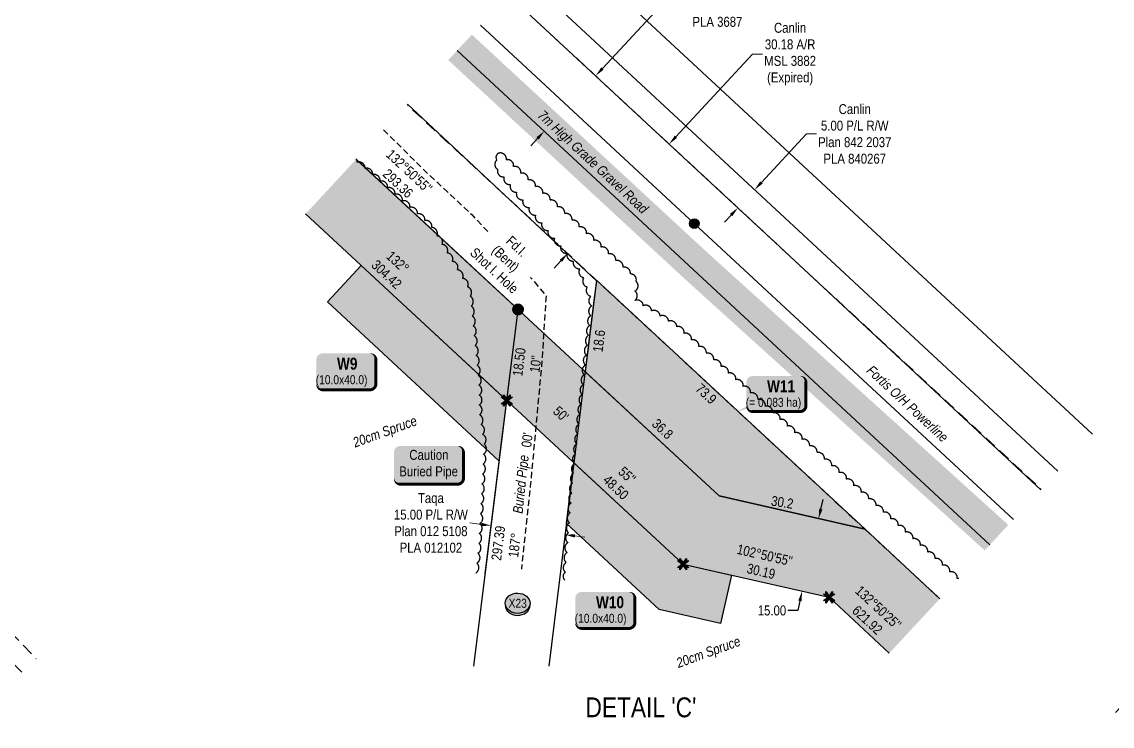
# Model space of a CAD drawing. Extents: x 616011 to 624727, y 5824635 to 5831187.
# Drawn here: x 620356 to 621455, y 5828290 to 5829000 of the extents above; entities that cross this region are included whole.
import ezdxf
from ezdxf.enums import TextEntityAlignment as Align

# ---------------------------------------------------------------- set-up
doc = ezdxf.new("R2010")
doc.units = 0
doc.header["$LTSCALE"] = 5
doc.header["$PDSIZE"] = 0.5
for name, pattern in [('0', [1, 1, 0]), ('foc-ACCESSROAD', [3.75, 2.5, -1.25]), ('foc-FLOWLINE', [3.75, 2.5, -1.25]), ('POWERLINE5', [7.799999999999997, 2.399999999999999, -0.6, 0.6, -0.6, 0.6, -0.6, 2.399999999999999]), ('UG_PIPE', [1.875, 1.25, -0.625])]:
    doc.linetypes.add(name, pattern=pattern)
doc.layers.get('Defpoints').update_dxf_attribs({"color": 9})
for name, color, linetype in [('AS-PIPE-UG', 44, 'UG_PIPE'), ('AS-POWER', 104, 'foc-POWER'), ('AS-POWER-EXISTING', 72, 'POWERLINE5'), ('AS-POWER-T', 104, 'Continuous'), ('AS-ROADS', 254, 'Continuous'), ('C-RW', 13, 'Continuous'), ('C-WS', 13, 'foc-ACCESSROAD'), ('DETAIL-T', 7, 'Continuous'), ('F-EZE', 190, 'foc-FLOWLINE'), ('F-RW', 190, 'Continuous'), ('L-BD', 7, 'Continuous'), ('L-MON', 1, 'Continuous'), ('L-MON-T', 1, 'Continuous'), ('P-CROSSINGS', 250, 'Continuous'), ('P-PROPOSED', 10, 'Continuous'), ('P-PROPOSED-H', 21, 'Continuous'), ('P-TEMP-BLOCKS', 250, 'Continuous'), ('P-TEMP-H', 41, 'Continuous'), ('P-TEMP_WORKSPACE', 46, 'Continuous'), ('P-TXT', 4, 'Continuous'), ('T-BUSH', 110, '0'), ('T-BUSH-T', 110, 'Continuous')]:
    doc.layers.add(name, color=color, linetype=linetype)
for name, color, linetype, lineweight in [('C-AR-T', 13, 'Continuous', 9), ('C-RW-T', 13, 'Continuous', 9), ('F-RW-T', 190, 'Continuous', 9), ('T-TEXT', 48, 'Continuous', 18)]:
    doc.layers.add(name, color=color, linetype=linetype, lineweight=lineweight)
doc.styles.add('80', font='ARIALN.TTF', dxfattribs={"height": 10})
doc.styles.add('80CG', font='ARIALN.TTF', dxfattribs={"height": 10})
doc.styles.add('80L', font='ARIALN.TTF', dxfattribs={"height": 10})
doc.styles.add('80LS', font='ARIALNI.TTF', dxfattribs={"height": 10})
doc.styles.add('BOLD', font='ARIALNB.TTF')
doc.styles.add('Crossing', font='ARIALN.TTF', dxfattribs={"height": 10})
doc.styles.add('foc-LtypeFont', font='ARIALN.TTF', dxfattribs={"height": 7.349999999999999})
doc.linetypes.add('foc-POWER', pattern='A,6,-1,["P",foc-LtypeFont,S=0.2,R=0,X=-0.625,Y=-0.75],-1.239999999999999,4', length=12.24)
doc.dimstyles.new('Compass 5 000', dxfattribs={"dimscale": 5, "dimtxt": 9, "dimasz": 2, "dimexe": 0.2, "dimexo": 0.0625, "dimgap": 0.5, "dimtad": 0, "dimtih": 1, "dimtoh": 1, "dimzin": 0, "dimdsep": 46, "dimtxsty": '80CG', "dimcen": 0.1, "dimse1": 1, "dimse2": 1, "dimclrd": 256, "dimclrt": 256, "dimaunit": 1, "dimadec": 4, "dimazin": 0, "dimtfac": 0.06, "dimtofl": 0, "dimtmove": 0, "dimatfit": 1, "dimfxl": 0.2, "dimtolj": 1, "dimtzin": 0, "dimlwd": -1, "dimarcsym": 0})

# ---------------------------------------------------------------- blocks, each defined once
blk = doc.blocks.new('*U81')
h = blk.add_hatch(color=50)
edge = h.paths.add_edge_path()
edge.add_line((-28.99999999999998, -20), (28.99999999999998, -20))
edge.add_arc((28.99999999999999, -13.99999999999999), 6.000000000000007, 269.9999999999999, 359.9999999999999)
edge.add_line((34.99999999999999, -14), (34.99999999999999, 12.5))
edge.add_arc((28.99999999999999, 12.49999999999999), 6.000000000000007, 6.785183320455494e-14, 90.00000000000007)
edge.add_line((28.99999999999998, 18.5), (-28.99999999999998, 18.5))
edge.add_arc((-28.99999999999999, 12.49999999999999), 6.000000000000007, 89.99999999999993, 179.9999999999999)
edge.add_line((-34.99999999999999, 12.5), (-34.99999999999999, -14))
edge.add_arc((-28.99999999999999, -13.99999999999999), 6.000000000000007, 180, 270.0000000000001)
at = {"color": 240, "flags": 128}
blk.add_lwpolyline([(-28.99999999999998, -20, 3, 3, 0), (28.99999999999998, -20, 3, 3, 0.4142135623730951), (34.99999999999999, -14, 3, 3, 0), (34.99999999999999, 12.5, 3, 0, 0.4142135623730951), (28.99999999999998, 18.5, 0, 0, 0), (-28.99999999999998, 18.5, 0, 0, 0.4142135623730951), (-34.99999999999999, 12.5, 0, 0, 0), (-34.99999999999999, -14, 0, 3, 0.4142135623730951)], format="xyseb", close=True, dxfattribs=at)
at = {"color": 240, "style": '80'}
blk.add_attdef('ENTER_TEXT_001', (-26.84515688949523, -4.918144611186903), '', height=10, dxfattribs=at)
blk = doc.blocks.new('*U91')
h = blk.add_hatch(color=191)
edge = h.paths.add_edge_path()
edge.add_line((-23.99999999999998, -17.3279864564538), (23.99999999999998, -17.3279864564538))
edge.add_arc((23.99999999999998, -11.3279864564538), 6, 270, 360)
edge.add_line((29.99999999999998, -11.3279864564538), (29.99999999999998, 12.5))
edge.add_arc((23.99999999999998, 12.5), 6, 0, 90)
edge.add_line((23.99999999999998, 18.5), (-23.99999999999998, 18.5))
edge.add_arc((-23.99999999999998, 12.5), 6, 90, 180)
edge.add_line((-29.99999999999998, 12.5), (-29.99999999999998, -11.3279864564538))
edge.add_arc((-23.99999999999998, -11.3279864564538), 6, 180, 270)
at = {"color": 250, "flags": 128}
blk.add_lwpolyline([(-23.99999999999998, -17.3279864564538, 3, 3, 0), (23.99999999999998, -17.3279864564538, 3, 3, 0.414213562373095), (29.99999999999998, -11.3279864564538, 3, 3, 0), (29.99999999999998, 12.5, 3, 0, 0.414213562373095), (23.99999999999998, 18.5, 0, 0, 0), (-23.99999999999998, 18.5, 0, 0, 0.414213562373095), (-29.99999999999998, 12.5, 0, 0, 0), (-29.99999999999998, -11.3279864564538, 0, 3, 0.414213562373095)], format="xyseb", close=True, dxfattribs=at)
at = {"flags": 128}
blk.add_lwpolyline([(-42.33249097584542, -18.88780051458098, 0, 7.499999999999998, 0), (-3.398394867633905e-15, 0, 0, 0, 0)], format="xyseb", dxfattribs=at)
at = {"color": 250}
for tag, p, height, style in [('TEMP_AREA_W1_001', (-9.212824010914055, 2.244292974654144), 12, 'BOLD'), ('ENTER_TEXT_001', (-30.65893587994544, -12.47010782646594), 9, '80')]:
    blk.add_attdef(tag, p, '', height=height, dxfattribs=dict(at, style=style))
blk = doc.blocks.new('*U97')
h = blk.add_hatch(color=191)
edge = h.paths.add_edge_path()
edge.add_line((-23.99999999999999, -18.16016063373536), (23.99999999999998, -18.16016063373536))
edge.add_arc((23.99999999999998, -12.16016063373536), 6, 270, 360)
edge.add_line((29.99999999999998, -12.16016063373536), (29.99999999999998, 12.5))
edge.add_arc((23.99999999999998, 12.5), 6, 0, 90)
edge.add_line((23.99999999999998, 18.5), (-23.99999999999998, 18.5))
edge.add_arc((-23.99999999999998, 12.5), 6, 90, 180)
edge.add_line((-29.99999999999998, 12.5), (-29.99999999999999, -12.16016063373536))
edge.add_arc((-23.99999999999999, -12.16016063373536), 6, 180, 270)
at = {"color": 250, "flags": 128}
blk.add_lwpolyline([(-23.99999999999999, -18.16016063373536, 3, 3, 0), (23.99999999999998, -18.16016063373536, 3, 3, 0.414213562373095), (29.99999999999998, -12.16016063373536, 3, 3, 0), (29.99999999999998, 12.5, 3, 0, 0.414213562373095), (23.99999999999998, 18.5, 0, 0, 0), (-23.99999999999998, 18.5, 0, 0, 0.414213562373095), (-29.99999999999998, 12.5, 0, 0, 0), (-29.99999999999999, -12.16016063373536, 0, 3, 0.414213562373095)], format="xyseb", close=True, dxfattribs=at)
at = {"flags": 128}
blk.add_lwpolyline([(-16.64844930622732, 12.98019565401473, 0, 7.5, 0), (-3.398394867633905e-15, -1.97215226305253e-31, 0, 0, 0)], format="xyseb", dxfattribs=at)
at = {"color": 250}
for tag, p, height, style in [('TEMP_AREA_W1_001', (-9.212824010914055, 2.244292974654144), 12, 'BOLD'), ('ENTER_TEXT_001', (-30.65893587994544, -12.47010782646594), 9, '80')]:
    blk.add_attdef(tag, p, '', height=height, dxfattribs=dict(at, style=style))
blk = doc.blocks.new('*D171')
at = {"layer": 'C-AR-T', "transparency": 16777216}
for p, q in [((621015.0677661714, 5828884.058822803), (621092.3847143622, 5828967.43563546)), ((621092.3847143622, 5828967.43563546), (621102.3847143622, 5828967.43563546)), ((620899.1514143771, 5828759.057304072), (620892.3518341514, 5828751.724793673))]:
    blk.add_line(p, q, dxfattribs=at)
for points in [[(621013.8456811053, 5828885.192086173), (621016.289851238, 5828882.925559431), (621008.2681859457, 5828876.726312404)], [(620897.929329311, 5828760.190567443), (620900.3734994438, 5828757.924040701), (620905.9509946029, 5828766.389814472)]]:
    blk.add_solid(points, dxfattribs=at)
at = {"layer": 'Defpoints', "color": 0, "transparency": 16777216}
for p in [(621009.3690533666, 5828875.705456525), (620905.9509946029, 5828766.389814472), (620907.0518620238, 5828765.368958593)]:
    blk.add_point(p, dxfattribs=at)
at = {"layer": 'C-AR-T', "transparency": 16777216, "insert": (621130.2667061775, 5828967.435635459), "char_height": 10, "attachment_point": 5, "style": '80CG'}
blk.add_mtext('\\A1;Canlin\\P30.18 A/R\\PMSL 3882\\P(Expired)', dxfattribs=at)
blk = doc.blocks.new('*D246')
at = {"layer": 'C-RW-T', "transparency": 16777216}
for p, q in [((621530.392964995, 5828381.338639111), (621563.6559351049, 5828417.199696371)), ((621563.6559351049, 5828417.199696371), (621573.6559351049, 5828417.199696371)), ((621464.9735822077, 5828310.809512448), (621458.1730885035, 5828303.477849239))]:
    blk.add_line(p, q, dxfattribs=at)
for points in [[(621529.1710211271, 5828382.472054728), (621531.6149088624, 5828380.205223494), (621523.5924712913, 5828374.006975904)], [(621463.7516383398, 5828311.942928065), (621466.1955260751, 5828309.676096831), (621471.7740759114, 5828318.141175654)]]:
    blk.add_solid(points, dxfattribs=at)
at = {"layer": 'Defpoints', "color": 0, "transparency": 16777216}
for p in [(620558.673783767, 5829269.018554294), (620506.8553883871, 5829213.152754045), (621471.7740759114, 5828318.141175654)]:
    blk.add_point(p, dxfattribs=at)
at = {"layer": 'C-RW-T', "transparency": 16777216, "insert": (621612.7418832625, 5828417.199696371), "char_height": 10, "attachment_point": 5, "style": '80CG'}
blk.add_mtext('\\A1;Canlin\\P15.24 P/L R/W\\PPlan 2945 RS\\PPLA 3687', dxfattribs=at)
blk = doc.blocks.new('*D248')
at = {"layer": 'C-RW-T', "transparency": 16777216}
for p, q in [((621604.5173714831, 5828347.465699773), (621628.9475865234, 5828373.800361625)), ((621628.9475865234, 5828373.800361625), (621638.9475865234, 5828373.800361625)), ((621573.9870038112, 5828314.555350539), (621567.185991568, 5828307.224168338))]:
    blk.add_line(p, q, dxfattribs=at)
for points in [[(621603.2955077831, 5828348.599201814), (621605.7392351832, 5828346.332197733), (621597.71635924, 5828340.134517573)], [(621572.7651401111, 5828315.68885258), (621575.2088675112, 5828313.421848498), (621580.7880160543, 5828321.886532741)]]:
    blk.add_solid(points, dxfattribs=at)
at = {"layer": 'Defpoints', "color": 0, "transparency": 16777216}
for p in [(621135.0969572002, 5828769.29861838), (621118.1686140145, 5828751.050633548), (621597.71635924, 5828340.134517573)]:
    blk.add_point(p, dxfattribs=at)
at = {"layer": 'C-RW-T', "transparency": 16777216, "insert": (621677.6822386379, 5828373.800361626), "char_height": 10, "attachment_point": 5, "style": '80CG'}
blk.add_mtext('\\A1;Canlin\\P5.00 P/L R/W\\PPlan 842 2037\\PPLA 840267', dxfattribs=at)
blk = doc.blocks.new('*D254')
at = {"layer": 'C-RW-T', "transparency": 16777216}
for p, q in [((620941.0246070339, 5828952.885656867), (621007.8857348715, 5829024.903415615)), ((621007.8857348715, 5829024.903415615), (621017.8857348715, 5829024.903415615)), ((620875.5774355223, 5828882.390905119), (620868.7736078976, 5828875.062335704))]:
    blk.add_line(p, q, dxfattribs=at)
for points in [[(620939.8031787984, 5828954.019628139), (620942.2460352695, 5828951.751685597), (620934.2207794092, 5828945.557087454)], [(620874.3560072868, 5828883.52487639), (620876.7988637579, 5828881.256933847), (620882.3812631471, 5828889.719474532)]]:
    blk.add_solid(points, dxfattribs=at)
at = {"layer": 'Defpoints', "color": 0, "transparency": 16777216}
for p in [(620934.2207794092, 5828945.557087454), (620934.3248410057, 5828945.460476899), (620882.4853247437, 5828889.622863976)]:
    blk.add_point(p, dxfattribs=at)
at = {"layer": 'C-RW-T', "transparency": 16777216, "insert": (621056.9716830291, 5829024.903415614), "char_height": 10, "attachment_point": 5, "style": '80CG'}
blk.add_mtext('\\A1;Canlin\\P15.24 P/L R/W\\PPlan 2945 RS\\PPLA 3687', dxfattribs=at)
blk = doc.blocks.new('*D274')
at = {"layer": 'C-RW-T', "transparency": 16777216}
for p, q in [((621101.3373497953, 5828838.057389982), (621146.6989335474, 5828886.912017178)), ((621146.6989335474, 5828886.912017178), (621156.6989335469, 5828886.912017179)), ((621070.776511767, 5828805.143231675), (621063.9722768334, 5828797.815040428))]:
    blk.add_line(p, q, dxfattribs=at)
for points in [[(621100.1159845875, 5828839.191429138), (621102.5587150031, 5828836.923350827), (621094.5331148617, 5828830.729198734)], [(621069.5551465591, 5828806.277270831), (621071.9978769748, 5828804.00919252), (621077.580746701, 5828812.471422924)]]:
    blk.add_solid(points, dxfattribs=at)
at = {"layer": 'Defpoints', "color": 0, "transparency": 16777216}
for p in [(621093.7219975418, 5828831.482322202), (621094.5331148617, 5828830.729198734), (621076.7696293811, 5828813.224546392)]:
    blk.add_point(p, dxfattribs=at)
at = {"layer": 'C-RW-T', "transparency": 16777216, "insert": (621195.4335856619, 5828886.912017179), "char_height": 10, "attachment_point": 5, "style": '80CG'}
blk.add_mtext('\\A1;Canlin\\P5.00 P/L R/W\\PPlan 842 2037\\PPLA 840267', dxfattribs=at)
blk = doc.blocks.new('*D128')
at = {"layer": 'Defpoints', "color": 0, "transparency": 16777216}
for p in [(620828.9231550256, 5828492.046292746), (620826.7938365068, 5828474.768507621), (620901.2861091882, 5828465.588061482)]:
    blk.add_point(p, dxfattribs=at)
at = {"layer": 'F-RW-T', "transparency": 16777216}
for p, q in [((620818.9982415736, 5828493.269441538), (620807.1691080432, 5828494.727266885)), ((620913.3403411593, 5828481.642697815), (620923.2652546114, 5828480.419549023))]:
    blk.add_line(p, q, dxfattribs=at)
for points in [[(620819.2020997057, 5828494.923593781), (620818.7943834414, 5828491.615289296), (620828.9231550256, 5828492.046292746)], [(620913.5441992914, 5828483.296850057), (620913.1364830271, 5828479.988545572), (620903.4154277071, 5828482.865846607)]]:
    blk.add_solid(points, dxfattribs=at)
at = {"layer": 'F-RW-T', "transparency": 16777216, "insert": (620768.0831598849, 5828494.727266885), "char_height": 10, "attachment_point": 5, "style": '80CG'}
blk.add_mtext('\\A1;Taqa\\P15.00 P/L R/W\\PPlan 012 5108\\PPLA 012102', dxfattribs=at)
blk = doc.blocks.new('*D144')
at = {"layer": 'Defpoints', "color": 0, "transparency": 16777216}
for p in [(621158.9340265861, 5828499.048653996), (621142.2624607356, 5828425.95413996), (621142.3350076672, 5828425.937593288)]:
    blk.add_point(p, dxfattribs=at)
at = {"layer": 'P-TXT', "transparency": 16777216}
for p, q in [((621161.2302893734, 5828508.781727203), (621163.4540052294, 5828518.531347083)), ((621140.1112918115, 5828416.187973409), (621137.8875759557, 5828406.438353529)), ((621137.8875759557, 5828406.438353529), (621127.8875759555, 5828406.438353529))]:
    blk.add_line(p, q, dxfattribs=at)
for points in [[(621159.6053527269, 5828509.152346512), (621162.85522602, 5828508.411107894), (621159.0065735177, 5828499.032107323)], [(621138.4863551649, 5828416.558592718), (621141.736228458, 5828415.8173541), (621142.3350076672, 5828425.937593288)]]:
    blk.add_solid(points, dxfattribs=at)
at = {"layer": 'P-TXT', "transparency": 16777216, "insert": (621111.9496496246, 5828406.43835353), "char_height": 10, "attachment_point": 5, "style": '80CG'}
blk.add_mtext('\\A1;15.00', dxfattribs=at)
blk = doc.blocks.new('xing2')
h = blk.add_hatch(color=50)
h.dxf.hatch_style = 1
edge = h.paths.add_edge_path()
edge.add_ellipse((0, 0), major_axis=(-12.5, 0), ratio=0.8162973455633619, start_angle=0, end_angle=360)
h = blk.add_hatch(color=250)
h.dxf.hatch_style = 1
edge = h.paths.add_edge_path()
edge.add_ellipse((0, -2.047489049626165), major_axis=(-12.5, 0), ratio=0.8162973455633619, start_angle=0, end_angle=180)
edge.add_line((12.5, -2.047489049626165), (12.5, 0))
edge.add_ellipse((0, 0), major_axis=(-12.5, 0), ratio=0.8162973455633619, start_angle=0, end_angle=180, ccw=False)
edge.add_line((-12.5, 0), (-12.5, -2.047489049626165))
at = {"color": 250}
blk.add_ellipse((0, 0), major_axis=(-12.5, 0), ratio=0.8162973455633619, dxfattribs=at)
blk.add_ellipse((0, -2.047489049626165), major_axis=(-12.5, 0), ratio=0.8162973455633619, start_param=0, end_param=3.141592653589793, dxfattribs=at)
at = {"color": 250, "style": 'Crossing'}
blk.add_attdef('CROSSING', text='', height=9, dxfattribs=at).set_placement((0.08916442567715421, 0.0199513138486509), align=Align.MIDDLE_CENTER)
at = {"color": 250, "style": 'Crossing', "flags": 1}
for tag, p in [('OWNER', (0.08916442567715421, -12.49201765665748)), ('DESCRIPTION', (0.08916442567715421, -25.770021277247)), ('LOCATION', (0.08916442567715421, -39.30337514164421)), ('DWG_REF', (0.08916442567715421, -52.83672900604233))]:
    blk.add_attdef(tag, text='', height=9, dxfattribs=at).set_placement(p, align=Align.MIDDLE_CENTER)
blk = doc.blocks.new('TEMP')
h = blk.add_hatch(color=255)
h.dxf.hatch_style = 1
h.paths.add_polyline_path([(-5.274161e-10, 0.2514284397220763), (-0.6656854269836912, 1.152061669657268), (-0.6656854269836914, 0.6656854303339061), (-1.152061663105632, 0.6656854303339061), (-0.2514284404497629, 5.273253e-10), (-1.152061661774314, -0.665685419564579), (-0.6656854224511335, -0.6656854195645793), (-0.6656854224511335, -1.152061655686338), (-5.273251e-10, -0.2514284436956587), (0.6656854183820542, -1.152061663420681), (0.6656854183820542, -0.6656854208922597), (1.152061656810019, -0.6656854053035205), (0.2514284429676993, 5.273253e-10), (1.152061671303363, 0.6656854258011663), (0.6656854287749412, 0.6656854258011663), (0.6656854131859291, 1.15206166422904)])
h.paths.add_polyline_path([(0.5656854229146121, 0.8485281473411305), (0.5656854319800914, 0.5656854258011663), (0.8485281444547581, 0.5656854258011663), (0.0831890339399251, 0), (0.8485281399220186, -0.5656854150320215), (0.5656854183820542, -0.5656854240973189), (0.5656854183820542, -0.8485281365719859), (0, -0.08318903609469999), (-0.5656854224511337, -0.8485281320390644), (-0.5656854224511337, -0.5656854195645792), (-0.8485281349258001, -0.5656854195645794), (-0.0831890328488955, 0), (-0.8485281394583584, 0.5656854303339058), (-0.5656854269836913, 0.5656854303339061), (-0.5656854269836913, 0.8485281428085727), (0, 0.0831890306941206)], flags=16)
h = blk.add_hatch(color=1)
h.dxf.hatch_style = 1
h.paths.add_polyline_path([(0, 0.0831890306941205), (-0.5656854269836911, 0.8485281428085727), (-0.5656854269836912, 0.5656854303339061), (-0.8485281394583578, 0.5656854303339061), (-0.0831890328488953, -1e-16), (-0.8485281349258001, -0.5656854195645793), (-0.5656854224511337, -0.5656854195645793), (-0.5656854224511337, -0.848528132039064), (0, -0.08318903609469999), (0.5656854183820542, -0.8485281365719856), (0.5656854183820542, -0.5656854240973191), (0.8485281399220184, -0.5656854150320213), (0.0831890339399251, -1e-16), (0.8485281444547581, 0.5656854258011663), (0.5656854319800914, 0.5656854258011663), (0.5656854229146121, 0.8485281473411308)])
at = {"color": 1}
for p, q in [((-0.0831890328488953, 0), (0.0831890339399252, 0)), ((0, 0.0831890306941205), (0, -0.08318903609469999))]:
    blk.add_line(p, q, dxfattribs=at)
at = {"color": 255, "flags": 128}
blk.add_lwpolyline([(-0.251428440449763, 5.27325e-10), (-1.152061663105632, 0.6656854303339061), (-0.6656854269836914, 0.6656854303339061), (-0.6656854269836914, 1.152061669657268), (-5.274159999999999e-10, 0.2514284397220763), (0.6656854131859291, 1.15206166422904), (0.6656854287749412, 0.6656854258011663), (1.152061671303363, 0.6656854258011663), (0.2514284429676991, 5.27325e-10), (1.152061656810019, -0.6656854053035204), (0.6656854183820542, -0.6656854208922596), (0.6656854183820542, -1.152061663420681), (-5.27325e-10, -0.2514284436956586), (-0.6656854224511335, -1.152061655686338), (-0.6656854224511335, -0.6656854195645793), (-1.152061661774314, -0.6656854195645793)], close=True, dxfattribs=at)
at = {"color": 1, "flags": 128}
blk.add_lwpolyline([(-0.0831890328488953, 0), (-0.8485281394583578, 0.5656854303339061), (-0.5656854269836913, 0.5656854303339061), (-0.5656854269836913, 0.8485281428085727), (0, 0.0831890306941205), (0.5656854229146121, 0.8485281473411305), (0.5656854319800914, 0.5656854258011663), (0.8485281444547581, 0.5656854258011663), (0.0831890339399252, 0), (0.8485281399220184, -0.5656854150320214), (0.5656854183820542, -0.5656854240973189), (0.5656854183820542, -0.8485281365719856), (0, -0.08318903609469999), (-0.5656854224511335, -0.848528132039064), (-0.5656854224511335, -0.5656854195645792), (-0.8485281349258001, -0.5656854195645792)], close=True, dxfattribs=at)
blk = doc.blocks.new('POWERPOLE')
h = blk.add_hatch(color=255)
edge = h.paths.add_edge_path()
edge.add_arc((0, 0), 0.9600000000000002, 0, 360)
at = {"linetype": 'Continuous'}
for p, q in [((0.678822509938982, -0.678822509938982), (-0.678822509938982, 0.678822509938982)), ((-0.678822509938982, -0.678822509938982), (0.678822509938982, 0.678822509938982))]:
    blk.add_line(p, q, dxfattribs=at)
blk.add_circle((0, 0), 0.9600000000000002, dxfattribs=at)
blk = doc.blocks.new('fdia')
at = {"color": 255, "const_width": 1}
blk.add_lwpolyline([(-0.5, 0, 1), (0.5, 0, 1)], format="xyb", close=True, dxfattribs=at)
blk = doc.blocks.new('Fdiaa')
blk.add_blockref('fdia', (0, 0))
blk = doc.blocks.new('fdib')
at = {"color": 1, "const_width": 1.6}
blk.add_lwpolyline([(-0.3999999999996362, 0, 0.9999999999999998), (0.3999999999996362, 0, 1)], format="xyb", close=True, dxfattribs=at)
at = {"color": 1}
blk.add_circle((0, 0), 0.8, dxfattribs=at)
blk = doc.blocks.new('Fdibb')
blk.add_blockref('fdib', (0, 0))
blk = doc.blocks.new('fdicc')
for name in ['Fdibb', 'Fdiaa']:
    blk.add_blockref(name, (0, 0))
blk = doc.blocks.new('FDI')
blk.add_blockref('fdicc', (0, 0))

msp = doc.modelspace()

# ---------------------------------------------------------------- hatches: boundary and pattern name
at = {"layer": 'AS-ROADS'}
h = msp.add_hatch(color=256, dxfattribs=at)
h.dxf.hatch_style = 1
edge = h.paths.add_edge_path()
edge.add_line((620809.3836566857, 5828987.048038478), (620785.5807735074, 5828961.388249088))
edge.add_line((620785.580773508, 5828961.388249088), (621023.5722754318, 5828741.190010019))
edge.add_arc((621035.4571069181, 5828754.035202257), 17.49994808904364, 227.2238952651843, 227.8523304812545)
edge.add_line((621023.7138769437, 5828741.060429316), (621326.4163438964, 5828467.08995595))
edge.add_line((621326.4163438964, 5828467.08995595), (621350.2209958474, 5828492.7516521))
edge.add_line((621350.2209958474, 5828492.751652105), (621047.2715626445, 5828766.945650117))
edge.add_line((621047.2715626446, 5828766.945650112), (620809.3836566857, 5828987.048038478))
at = {"layer": 'P-PROPOSED-H'}
h = msp.add_hatch(color=256, dxfattribs=at)
h.dxf.hatch_style = 1
h.paths.add_polyline_path([(620641.7506898586, 5828806.337719002), (621022.4018356991, 5828453.292228588), (621169.511987137, 5828419.739004945), (621230.2448241368, 5828363.420258014), (621281.2316874187, 5828418.384692192), (621205.7636976839, 5828488.367634283), (621058.6590175533, 5828521.919610023), (620692.7568256654, 5828861.322936239)])
at = {"layer": 'P-TEMP-H'}
h = msp.add_hatch(color=256, dxfattribs=at)
h.dxf.hatch_style = 1
h.paths.add_polyline_path([(620844.5679278134, 5828618.208632325), (620697.9367165145, 5828754.22071955), (620663.9336947061, 5828717.562916726), (620836.9884518518, 5828557.040893373)])
h = msp.add_hatch(color=256, dxfattribs=at)
h.dxf.hatch_style = 1
h.paths.add_polyline_path([(620923.6607636821, 5828647.141205892), (621058.6590175537, 5828521.919610023), (621205.7636976843, 5828488.367634283), (620935.0852150611, 5828739.373082328)])
h = msp.add_hatch(color=256, dxfattribs=at)
h.dxf.hatch_style = 1
h.paths.add_polyline_path([(620912.3469407053, 5828555.338217948), (621022.4018356994, 5828453.292228588), (621071.1315117276, 5828442.177851349), (621060.017134495, 5828393.448175332), (620998.2303811269, 5828407.540640961), (620904.8043920544, 5828494.136225987)])

# ---------------------------------------------------------------- linework, layer by layer
at = {"layer": 'AS-PIPE-UG', "flags": 128}
msp.add_lwpolyline([(620720.3875483681, 5828891.109181876), (620763.422141754, 5828848.370240744), (620809.2671417556, 5828805.555240743), (620860.6221417546, 5828751.460240755), (620884.1371417543, 5828723.750240754), (620880.2621417543, 5828660.965240747), (620868.2821417543, 5828531.345240746), (620859.4071417566, 5828448.240240756)], dxfattribs=at)
at = {"layer": 'AS-POWER', "flags": 128}
msp.add_lwpolyline([(620818.2567082321, 5828996.613292921), (621033.6371417547, 5828796.515240747), (621355.3140914325, 5828498.242069333)], dxfattribs=at)
at = {"layer": 'C-RW'}
for points in [[(620898.053010432, 5829082.634649791), (621435.1995130883, 5828584.359498035)], [(620863.4290534455, 5829045.309614942), (621400.3432814946, 5828546.784068415)], [(621400.3432814946, 5828546.784068415), (620863.4290534455, 5829045.309614942)], [(621382.9591879321, 5828528.043810092), (621115.2122450144, 5828777.537069809), (620846.4656663996, 5829027.022883218)], [(620846.4656663996, 5829027.022883218), (621115.2122450144, 5828777.537069809), (621382.9591879321, 5828528.043810092)], [(621331.5939169509, 5828472.671440896), (620794.6519949278, 5828971.167132992)]]:
    msp.add_lwpolyline(points, dxfattribs=at)
at = {"layer": 'F-EZE', "flags": 128}
msp.add_lwpolyline([(620355.5794239497, 5828344.123517874), (620264.612574077, 5828438.928685691), (620233.6438785405, 5828471.202877525), (619979.4864240556, 5828736.081426124), (619957.8281527293, 5828736.342776527), (619950.5992576539, 5828736.430149059), (619949.5190428812, 5828736.443151863), (619944.6156130258, 5828736.502275956), (619880.9726719467, 5828671.399644632), (619804.1068181555, 5828592.768499284), (619797.2811318303, 5828585.786725995), (619786.823517645, 5828575.089280434), (619753.7741640192, 5828541.281196143), (619739.7928378519, 5828526.978649532), (619733.4353321916, 5828520.475137569), (619726.4451880422, 5828513.324303512), (619647.6752138869, 5828432.721362048), (619642.791611712, 5828427.724500054), (619633.0289118517, 5828417.727299321), (619530.5212787698, 5828312.904110282), (619530.3882393666, 5828310.283190642), (619529.8815383483, 5828300.470289236), (619529.627748706, 5828295.436022243), (619529.5749692613, 5828294.270167985), (619529.2358470235, 5828287.596959839), (619528.8968676899, 5828280.91785044), (619528.2090662846, 5828267.19699164), (619527.9389761329, 5828262.063944954), (619491.5748718984, 5828292.260646921), (619487.7807096873, 5828295.411613897), (619434.0227075694, 5828340.049846465), (619391.2540546017, 5828375.688579934), (619397.9546114097, 5828375.983072245), (619398.5946588672, 5828375.969993942), (619409.139966786, 5828375.168101949), (619411.2974563667, 5828375.003866011), (619412.2655840412, 5828374.93145439), (619424.4646234378, 5828374.003386692), (619433.3796881908, 5828366.597165661), (619491.8343745447, 5828318.06191205), (619498.5545777412, 5828312.481664134), (619500.5229709169, 5828310.842525113), (619502.5512688818, 5828312.918421673), (619507.1978903493, 5828317.494992212), (619509.6522162345, 5828320.052104303), (619517.8576413353, 5828328.627391993), (619591.1549942393, 5828403.230334732), (619594.654715857, 5828406.819821629), (619607.8086117703, 5828420.590335782), (619612.6044883847, 5828425.582210541), (619627.4796077283, 5828440.713924219), (619632.3457952935, 5828445.690227755), (619642.1150600216, 5828455.683286946), (619646.9926745537, 5828460.672096337), (619712.2569421094, 5828527.435915789), (619719.2475111124, 5828534.586740128), (619771.0088720366, 5828587.538290503), (619781.4886515039, 5828598.259064675), (619868.8231130834, 5828687.596336354), (619933.2991888929, 5828753.554265802), (619969.3327028087, 5828790.41165448), (619993.0683589933, 5828814.687456932), (620153.7954312019, 5828979.109288462), (620164.2761288099, 5828989.830978), (620200.7240170452, 5829027.11756592), (620213.1953646999, 5829014.738474725), (620213.7474599292, 5829014.190597273), (620214.9265040248, 5829013.019921189), (620178.5928607298, 5828975.850234713), (620168.1117399724, 5828965.128304118), (620009.7718118721, 5828803.145642519), (619998.0043279639, 5828791.1160383), (619963.9508606005, 5828756.282206248), (619967.401955308, 5828756.239971066), (619971.9549978451, 5828756.27985284), (619988.1009613016, 5828755.989427758), (620232.9132902892, 5828500.847690242), (620263.8817447191, 5828468.573493688), (620370.0103152023, 5828357.970154593)], dxfattribs=at)
at = {"layer": 'F-RW'}
msp.add_lwpolyline([(620822.9266014717, 5828443.55922294), (620855.937141756, 5828709.960240744), (620692.8317628645, 5828861.403719425)], dxfattribs=at)
at = {"layer": 'P-TEMP_WORKSPACE', "flags": 128}
for points in [[(620923.6607636821, 5828647.141205892), (621058.6590175537, 5828521.919610023), (621205.7636976843, 5828488.367634283), (620935.0852150611, 5828739.373082328), (620923.6607636821, 5828647.141205892)], [(620912.3469407053, 5828555.338217948), (621022.4018356994, 5828453.292228588), (621071.1315117276, 5828442.177851349), (621060.017134495, 5828393.448175332), (620998.2303811269, 5828407.540640961), (620904.8043920544, 5828494.136225987)]]:
    msp.add_lwpolyline(points, close=True, dxfattribs=at)
at = {"layer": 'T-BUSH', "flags": 128}
for points in [[(621300.2427637585, 5828438.874527217, 0.06061705429899266), (621298.776658244, 5828438.716692346, 0.52056705), (621291.3356090443, 5828445.397320072, 0.52056705), (621283.8945598452, 5828452.077947804, 0.52056705), (621276.453510646, 5828458.758575525, 0.52056705), (621269.0124614469, 5828465.439203251, 0.52056705), (621261.5714122477, 5828472.119830982, 0.52056705), (621254.1303630486, 5828478.800458703, 0.52056705), (621246.6893138496, 5828485.48108643, 0.52056705), (621239.2482646503, 5828492.161714161, 0.52056705), (621231.8072154513, 5828498.842341882, 0.52056705), (621224.3661662521, 5828505.522969608, 0.52056705), (621216.9251170536, 5828512.203597339, 0.52056705), (621209.4840678538, 5828518.88422506, 0.52056705), (621202.0430186547, 5828525.564852787, 0.52056705), (621194.6019694556, 5828532.245480518, 0.52056705), (621187.1609202564, 5828538.926108239, 0.52056705), (621179.7198710573, 5828545.606735965, 0.52056705), (621172.2788218581, 5828552.287363696, 0.52056705), (621164.837772659, 5828558.967991418, 0.52056705), (621157.3967234599, 5828565.648619144, 0.52056705), (621149.9556742607, 5828572.329246875, 0.52056705), (621142.5146250617, 5828579.009874596, 0.52056705), (621135.0735758625, 5828585.690502322, 0.52056705), (621127.6325266634, 5828592.371130054, 0.52056705), (621120.1914774642, 5828599.051757775, 0.52056705), (621112.7504282651, 5828605.732385501, 0.52056705), (621105.309379066, 5828612.413013227, 0.52056705), (621097.8683298668, 5828619.093640953, 0.52056705), (621090.4272806677, 5828625.77426868, 0.52056705), (621082.9862314691, 5828632.454896406, 0.52056705), (621075.5451822694, 5828639.135524132, 0.52056705), (621068.1041330703, 5828645.816151863, 0.52056705), (621060.6630838711, 5828652.496779584, 0.52056705), (621053.222034672, 5828659.177407311, 0.52056705), (621045.7809854728, 5828665.858035042, 0.52056705), (621038.3399362738, 5828672.538662763, 0.52056705), (621030.8988870746, 5828679.219290489, 0.52056705), (621023.4578378755, 5828685.89991822, 0.52056705), (621016.0167886764, 5828692.580545942, 0.52056705), (621007.7009785185, 5828698.088721072, 0.52056705), (620999.1777832495, 5828703.318935443, 0.52056705), (620990.6545879813, 5828708.549149822, 0.52056705), (620982.1313927119, 5828713.779364193, 0.52056705), (620973.608197443, 5828719.009578573, 0.52056705), (620973.7879375346, 5828728.45695853, 0.52056705), (620974.9647246202, 5828738.387475746, 0.52056705), (620969.18703332, 5828745.744422597, 0.52056705), (620961.8292421697, 5828752.516638584, 0.52056705), (620954.4714510196, 5828759.288854573, 0.52056705), (620947.1136598695, 5828766.061070561, 0.52056705), (620939.7558687194, 5828772.833286554, 0.52056705), (620932.3980775692, 5828779.605502537, 0.52056705), (620925.0402864191, 5828786.377718526, 0.52056705), (620917.682495269, 5828793.149934514, 0.52056705), (620910.3247041189, 5828799.922150502, 0.52056705), (620902.9669129687, 5828806.69436649, 0.52056705), (620895.6091218186, 5828813.466582484, 0.52056705), (620888.2513306685, 5828820.238798471, 0.52056705), (620880.8935395184, 5828827.011014455, 0.52056705), (620873.5357483681, 5828833.783230443, 0.52056705), (620866.177957218, 5828840.555446431, 0.52056705), (620858.8201660679, 5828847.32766242, 0.52056705), (620851.4623749178, 5828854.099878413, 0.52056705), (620844.1045837676, 5828860.872094401, 0.52056705), (620836.7467926175, 5828867.644310384, 0.52056705), (620834.6297568702, 5828860.690618794, 0.52056705), (620835.329438221, 5828851.248718266, 0.52056705), (620841.6979071734, 5828843.538815338, 0.52056705), (620848.0663761258, 5828835.828912405, 0.52056705), (620854.4348450783, 5828828.119009474, 0.52056705), (620860.8033140306, 5828820.409106548, 0.52056705), (620867.1717829831, 5828812.699203613, 0.52056705), (620873.5402519356, 5828804.989300682, 0.52056705), (620879.908720888, 5828797.279397756, 0.52056705), (620886.2771898404, 5828789.56949482, 0.52056705), (620892.6456587928, 5828781.85959189, 0.52056705), (620899.0141277453, 5828774.149688964, 0.52056705), (620905.3825966977, 5828766.439786028, 0.52056705), (620911.7510656507, 5828758.729883097, 0.52056705), (620918.1195346025, 5828751.019980171, 0.52056705), (620922.1478697263, 5828741.943865603, 0.52056705), (620925.7310899098, 5828732.607885038, 0.52056705), (620929.3143100933, 5828723.271904468, 0.52056705), (620930.3009005823, 5828713.598994068, 0.52056705), (620929.2190355355, 5828703.65768792, 0.52056705), (620928.1371704885, 5828693.716381763, 0.52056705), (620927.0553054409, 5828683.77507561, 0.52056705), (620925.973440394, 5828673.833769457, 0.52056705), (620924.891575347, 5828663.89246331, 0.52056705), (620923.8097103002, 5828653.951157152, 0.52056705), (620922.7278452532, 5828644.009850999, 0.52056705), (620921.6459802063, 5828634.068544847, 0.52056705), (620920.5641151593, 5828624.127238699, 0.52056705), (620919.4822501125, 5828614.185932541, 0.52056705), (620918.4003850655, 5828604.244626389, 0.52056705), (620917.3185200185, 5828594.303320237, 0.52056705), (620916.2366549716, 5828584.362014089, 0.52056705), (620915.1547899246, 5828574.420707935, 0.52056705), (620914.0729248777, 5828564.479401778, 0.52056705), (620912.9910598308, 5828554.538095626, 0.52056705), (620911.9091947839, 5828544.596789474, 0.52056705), (620910.924793431, 5828534.646260966, 0.52056705), (620910.122790444, 5828524.678473286, 0.52056705), (620909.3207874569, 5828514.710685608, 0.52056705), (620908.5187844699, 5828504.742897929, 0.52056705), (620907.7167814829, 5828494.775110255, 0.52056705), (620906.9147784958, 5828484.807322577, 0.52056705), (620906.1127755088, 5828474.839534897, 0.52056705), (620905.3107725218, 5828464.871747219, 0.52056705), (620904.5087695348, 5828454.90395954, 0.52056705), (620903.7067665478, 5828444.936171861, 0.52056705), (620903.0771054357, 5828437.110355279)], [(620813.3718569506, 5828444.410409785, 0.5205670498891621), (620814.446515803, 5828454.352497511, 0.52056705), (620815.5211746561, 5828464.294585236, 0.52056705), (620816.3789824861, 5828474.254231821, 0.52056705), (620816.9178974562, 5828484.2396998, 0.52056705), (620817.4568124263, 5828494.225167769, 0.52056705), (620817.9957273965, 5828504.210635747, 0.52056705), (620818.5346423666, 5828514.196103716, 0.52056705), (620819.0735573367, 5828524.18157169, 0.52056705), (620819.6124723068, 5828534.167039668, 0.52056705), (620820.151387277, 5828544.152507638, 0.52056705), (620820.690302247, 5828554.137975612, 0.52056705), (620821.2292172177, 5828564.123443585, 0.52056705), (620821.7681321872, 5828574.108911559, 0.52056705), (620820.2504283112, 5828583.990478863, 0.52056705), (620818.7078913386, 5828593.870791595, 0.52056705), (620817.1653543661, 5828603.751104327, 0.52056705), (620816.9761215439, 5828613.739214619, 0.52056705), (620816.9350971873, 5828623.739130469, 0.52056705), (620816.6340539382, 5828633.725572496, 0.52056705), (620815.6412700944, 5828643.676169476, 0.52056705), (620814.6484862507, 5828653.626766459, 0.52056705), (620813.6557024069, 5828663.577363433, 0.52056705), (620812.662918563, 5828673.527960412, 0.52056705), (620811.6701347192, 5828683.478557391, 0.52056705), (620810.6773508755, 5828693.429154371, 0.52056705), (620809.6845670317, 5828703.379751354, 0.52056705), (620808.6917831879, 5828713.330348329, 0.52056705), (620807.6989993441, 5828723.280945308, 0.52056705), (620805.2002773039, 5828732.730207441, 0.52056705), (620800.0307403073, 5828741.290341041, 0.52056705), (620794.8612033111, 5828749.850474636, 0.52056705), (620789.6916663139, 5828758.410608236, 0.52056705), (620784.5221293173, 5828766.970741834, 0.52056705), (620779.3525923206, 5828775.530875434, 0.52056705), (620774.1830553246, 5828784.091009034, 0.52056705), (620769.0135183273, 5828792.651142634, 0.52056705), (620761.9874469729, 5828799.658682085, 0.52056705), (620754.4768311913, 5828806.26100369, 0.52056705), (620746.9662154098, 5828812.863325295, 0.52056705), (620739.4555996283, 5828819.465646897, 0.52056705), (620731.9449838467, 5828826.067968502, 0.52056705), (620724.4343680658, 5828832.670290107, 0.52056705), (620716.9237522837, 5828839.272611712, 0.52056705), (620709.4131365021, 5828845.874933318, 0.52056705), (620701.7018175133, 5828852.235532445, 0.52056705), (620693.8312189763, 5828858.404298826, 0.1401363399769744), (620693.084014276, 5828861.675649427, 0.1401363399769744)]]:
    msp.add_lwpolyline(points, format="xyb", dxfattribs=at)

# ---------------------------------------------------------------- block references
at = {"layer": 'AS-POWER-EXISTING', "xscale": 4.998110349999989, "yscale": 4.998110349999989, "zscale": 4.998110349999989}
msp.add_blockref('POWERPOLE', (621033.6371417557, 5828796.515240747), dxfattribs=at)
at = {"layer": 'DETAIL-T'}
ref = msp.add_blockref('*U81', (620765.9372529899, 5828553.754635953), dxfattribs=dict(at, xscale=0.99962207, yscale=0.99962207, zscale=0.99962207))
ref.add_attrib('ENTER_TEXT_001', 'Caution', (620746.3334777426, 5828558.385672715), dxfattribs={"layer": '0', "color": 240, "height": 9.9962207, "style": '80'})
ref.add_attrib('ENTER_TEXT_002', 'Buried Pipe', (620736.1633800796, 5828541.725304881), dxfattribs={"layer": '0', "color": 240, "height": 9.9962207, "style": '80'})
at = {"layer": 'L-MON', "xscale": 4.998110349999997, "yscale": 4.998110349999997, "zscale": 4.998110349999997}
for name, p in [('FDI', (620855.9371417558, 5828709.960240744)), ('TEMP', (620844.5679278139, 5828618.208632325)), ('TEMP', (621022.4018356994, 5828453.292228588)), ('TEMP', (621169.5119871374, 5828419.739004943))]:
    msp.add_blockref(name, p, dxfattribs=at)
at = {"layer": 'P-CROSSINGS', "xscale": 0.9996220699999999, "yscale": 0.9996220699999999, "zscale": 0.9996220699999999, "rotation": 359.2038893249749}
msp.add_blockref('xing2', (620855.5092193693, 5828413.787499744), dxfattribs=at).add_auto_attribs({'CROSSING': 'X23'})
at = {"layer": 'P-TEMP-BLOCKS'}
for name, p, values in [('*U97', (620682.6256646828, 5828647.112193055), {'TEMP_AREA_W1_001': 'W9', 'ENTER_TEXT_001': '(10.0x40.0)'}), ('*U91', (621116.2268316146, 5828624.339029627), {'TEMP_AREA_W1_001': 'W11', 'ENTER_TEXT_001': '(= 0.083 ha)'}), ('*U97', (620943.7556616885, 5828406.550314548), {'TEMP_AREA_W1_001': 'W10', 'ENTER_TEXT_001': '(10.0x40.0)'})]:
    msp.add_blockref(name, p, dxfattribs=at).add_auto_attribs(values)

# ---------------------------------------------------------------- texts
at = {"layer": 'AS-PIPE-UG', "insert": (620850.5450428785, 5828504.554274947), "char_height": 9.999999999999957, "attachment_point": 1, "rotation": 83.90433699849079, "style": '80L'}
msp.add_mtext_dynamic_manual_height_columns('\\pi0.29898;{\\fArial Narrow|b0|i1|c0|p34;Buried Pipe}', width=59.0358799454296, gutter_width=49.99999999999991, heights=[0], dxfattribs=at)
at = {"layer": 'AS-POWER-T', "insert": (621213.1783758388, 5828654.749309109), "char_height": 9.999999999999957, "attachment_point": 1, "rotation": 317.1619501440547, "style": '80L'}
msp.add_mtext_dynamic_manual_height_columns('\\pi0.23421;{\\fArial Narrow|b0|i1|c0|p34;Fortis O/H Powerline}', width=105.3047143202698, gutter_width=49.99999999999991, heights=[0], dxfattribs=at)
at = {"layer": 'DETAIL-T', "color": 3, "insert": (620979.8637211933, 5828308.672838992), "char_height": 19.99244139999995, "width": 223.7734211632635, "attachment_point": 5, "style": '80CG'}
msp.add_mtext("DETAIL 'C'", dxfattribs=at)
at = {"layer": 'L-BD', "color": 2, "style": '80L'}
for s, p in [('132', (620722.2381620168, 5828762.467527369)), ('304.42', (620707.2408779376, 5828753.598723112)), ("50'", (620890.3843940931, 5828606.160952622)), ("55''", (620956.1697940523, 5828545.12744564)), ('48.50', (620940.6875903186, 5828536.708443387)), ('132', (621195.0504778273, 5828425.058995349)), ('621.92', (621191.9712190686, 5828405.135263436)), ("50'25''", (621213.1524785341, 5828408.267932829))]:
    msp.add_text(s, height=9.99622069999999, rotation=317.1515999999999, dxfattribs=at).set_placement(p)
at = {"layer": 'L-BD', "style": '80L'}
for p in [(620736.2458411059, 5828749.474277666), (621209.058156916, 5828412.065745645)]:
    msp.add_text('°', height=9.99622069999999, rotation=317.1515999999999, dxfattribs=at).set_placement(p)
at = {"layer": 'L-BD', "char_height": 9.996220699999984, "attachment_point": 2, "rotation": 82.99709999999999, "style": '80L'}
for s, insert, width in [("18.50 10''", (620852.0541369164, 5828657.643525613), 29.86467740299864), ("\\P00'", (620843.5451590646, 5828581.116811727), 14.46697244908729), ('297.39 187°', (620831.0206094914, 5828474.93893656), 29.86467740299864)]:
    msp.add_mtext(s, dxfattribs=dict(at, insert=insert, width=width))
at = {"layer": 'L-BD', "color": 2, "insert": (621105.8105339736, 5828467.148571494), "char_height": 9.99622069999999, "width": 57.64582714261586, "attachment_point": 2, "rotation": 347.1516340810578, "style": '80L'}
msp.add_mtext("102°50'55'' 30.19", dxfattribs=at)
at = {"layer": 'P-TEMP_WORKSPACE', "char_height": 9.999999999999973, "width": 22.5829467939972, "attachment_point": 2, "style": '80LS'}
for s, insert, rotation in [('{\\fArial Narrow|b0|i0|c0|p34;18.6}', (620932.6005890759, 5828678.802924847), 82.97428026076955), ('{\\fArial Narrow|b0|i0|c0|p34;73.9}', (621049.0453679103, 5828628.591599002), 317.07873321471754), ('{\\fArial Narrow|b0|i0|c0|p34;36.8}', (621005.0671780324, 5828593.19683489), 317.07873321471754), ('{\\fArial Narrow|b0|i0|c0|p34;30.2}', (621123.1590089106, 5828520.496783476), 351.1919563803426)]:
    msp.add_mtext(s, dxfattribs=dict(at, insert=insert, rotation=rotation))
at = {"layer": 'T-BUSH-T', "char_height": 9.999999999999973, "width": 336.5504774897672, "attachment_point": 2, "rotation": 20, "style": '80LS'}
for insert in [(620719.9317432789, 5828591.624612985), (621046.0814901892, 5828369.361458785)]:
    msp.add_mtext('20cm Spruce', dxfattribs=dict(at, insert=insert))
at = {"layer": 'T-TEXT', "insert": (620881.2449274383, 5828912.362675403), "char_height": 9.999999999999973, "attachment_point": 1, "rotation": 317.12643930152535, "style": '80L'}
msp.add_mtext_dynamic_manual_height_columns('\\pi0.74577;{\\fArial Narrow|b0|i1|c0|p34;7m High Grade Gravel Road}', width=145.8366984993178, gutter_width=50, heights=[0], dxfattribs=at)

# ---------------------------------------------------------------- dimensions: what is measured, and where the dimension line sits
at = {"layer": 'C-AR-T', "color": 3}
dim = msp.add_linear_dim(base=(620905.9509946029, 5828766.389814472), p1=(621009.3690533667, 5828875.705456525), p2=(620907.0518620235, 5828765.368958592), angle=227.15963713279382, text='Canlin\\P30.18 A/R\\PMSL 3882\\P(Expired)', dimstyle='Compass 5 000', dxfattribs=at)
dim.commit()
dim.dimension.update_dxf_attribs({"geometry": '*D171', "text_midpoint": (621130.2667061775, 5828967.435635459), "dimtype": 161})
at = {"layer": 'C-RW-T', "color": 5}
dim = msp.add_linear_dim(base=(620934.2207794092, 5828945.557087454), p1=(620882.4853247433, 5828889.622863976), p2=(620934.3248410057, 5828945.460476899), angle=47.12643930125732, text='Canlin\\P15.24 P/L R/W\\PPlan 2945 RS\\PPLA 3687', dimstyle='Compass 5 000', dxfattribs=at)
dim.commit()
dim.dimension.update_dxf_attribs({"geometry": '*D254', "text_midpoint": (621056.9716830291, 5829024.903415614), "dimtype": 161})
at = {"layer": 'C-RW-T'}
dim = msp.add_linear_dim(base=(621094.5331148617, 5828830.729198734), p1=(621076.7696293805, 5828813.224546392), p2=(621093.7219975416, 5828831.482322203), angle=47.123254819226666, text='Canlin\\P5.00 P/L R/W\\PPlan 842 2037\\PPLA 840267', dimstyle='Compass 5 000', dxfattribs=at)
dim.commit()
dim.dimension.update_dxf_attribs({"geometry": '*D274', "text_midpoint": (621195.4335856619, 5828886.912017179), "dimtype": 161})
dim = msp.add_linear_dim(base=(621597.71635924, 5828340.134517573), p1=(621118.1686140144, 5828751.050633548), p2=(621135.0969572, 5828769.29861838), angle=47.1484464243379, text='Canlin\\P5.00 P/L R/W\\PPlan 842 2037\\PPLA 840267', dimstyle='Compass 5 000', override={"dimtxt": 10}, dxfattribs=at)
dim.commit()
dim.dimension.update_dxf_attribs({"geometry": '*D248', "text_midpoint": (621677.6822386379, 5828373.800361626), "dimtype": 161})
at = {"layer": 'F-RW-T', "color": 3}
dim = msp.add_linear_dim(base=(620828.9231550256, 5828492.046292746), p1=(620901.2861091883, 5828465.588061483), p2=(620826.7938365068, 5828474.768507621), angle=172.97428026135148, text='Taqa\\P15.00 P/L R/W\\PPlan 012 5108\\PPLA 012102', dimstyle='Compass 5 000', dxfattribs=at)
dim.commit()
dim.dimension.update_dxf_attribs({"geometry": '*D128', "text_midpoint": (620768.0831598849, 5828494.727266885), "dimtype": 161})
at = {"layer": 'P-TXT'}
dim = msp.add_linear_dim(base=(621142.3350076672, 5828425.937593288), p1=(621158.9340265861, 5828499.048653997), p2=(621142.2624607357, 5828425.954139962), angle=257.15163408075756, text='15.00', dimstyle='Compass 5 000', dxfattribs=at)
dim.commit()
dim.dimension.update_dxf_attribs({"geometry": '*D144', "text_midpoint": (621111.9496496246, 5828406.43835353), "dimtype": 161})

# ---------------------------------------------------------------- next in the draw order: texts
at = {"layer": 'L-MON-T', "insert": (620858.1680525587, 5828777.306644809), "char_height": 9.999999999999957, "width": 59.46562073669822, "attachment_point": 2, "rotation": 317.07821155660326, "style": '80LS', "bg_fill": 3, "box_fill_scale": 1.15, "bg_fill_color": 256, "bg_fill_true_color": 256, "bg_fill_transparency": 0}
msp.add_mtext('{\\fArial Narrow|b0|i0|c0|p34;Fd.I.\\P(Bent)\\PShot I. Hole}', dxfattribs=at)

# ---------------------------------------------------------------- next in the draw order: linework, layer by layer
at = {"layer": 'C-WS', "flags": 128}
for points in [[(620846.3767490473, 5829026.927029262), (621383.4823841086, 5828528.609276171)], [(621281.2316874308, 5828418.384692205), (620744.0032182699, 5828916.567153142)]]:
    msp.add_lwpolyline(points, dxfattribs=at)
at = {"layer": 'F-RW'}
for points in [[(620744.4585573529, 5828917.058014059), (620934.9746863242, 5828738.947206657), (620932.5002775188, 5828718.867074671), (620887.0999304526, 5828350.478111632)], [(620811.3926448843, 5828350.478111632), (620855.937141756, 5828709.960240744), (620692.8317628645, 5828861.403719424)]]:
    msp.add_lwpolyline(points, dxfattribs=at)
at = {"layer": 'P-PROPOSED'}
for points in [[(621281.2316874187, 5828418.384692192), (621205.7636976807, 5828488.367634283), (621058.6590175533, 5828521.919610023), (620692.7568256654, 5828861.322936239)], [(620641.7506898586, 5828806.337719002), (621022.4018356991, 5828453.292228588), (621169.511987137, 5828419.739004945), (621230.2448241368, 5828363.420258014)]]:
    msp.add_lwpolyline(points, dxfattribs=at)
at = {"layer": 'P-TEMP_WORKSPACE', "flags": 128}
msp.add_lwpolyline([(620844.5679278134, 5828618.208632325), (620697.9367165145, 5828754.22071955), (620663.9336947061, 5828717.562916726), (620836.9884518518, 5828557.040893373), (620844.5679278134, 5828618.208632325)], close=True, dxfattribs=at)

# ---------------------------------------------------------------- next in the draw order: texts
at = {"layer": 'L-BD', "color": 2, "insert": (620749.6789091403, 5828852.971652247), "char_height": 9.99622069999999, "width": 49.39355976083029, "attachment_point": 2, "rotation": 317.1516, "style": '80L', "bg_fill": 3, "box_fill_scale": 1, "bg_fill_color": 256, "bg_fill_transparency": 0}
msp.add_mtext("132{\\C256;°}50'55'' 293.36", dxfattribs=at)

# ---------------------------------------------------------------- next in the draw order: dimensions: what is measured, and where the dimension line sits
at = {"layer": 'C-RW-T'}
dim = msp.add_linear_dim(base=(621471.7740759114, 5828318.141175654), p1=(620558.6737837667, 5829269.018554295), p2=(620506.8553883871, 5829213.152754046), angle=227.15249885964823, text='Canlin\\P15.24 P/L R/W\\PPlan 2945 RS\\PPLA 3687', dimstyle='Compass 5 000', override={"dimtxt": 10}, dxfattribs=at)
dim.commit()
dim.dimension.update_dxf_attribs({"geometry": '*D246', "text_midpoint": (621612.7418832625, 5828417.199696371), "dimtype": 161})

doc.saveas('drawing.dxf')
